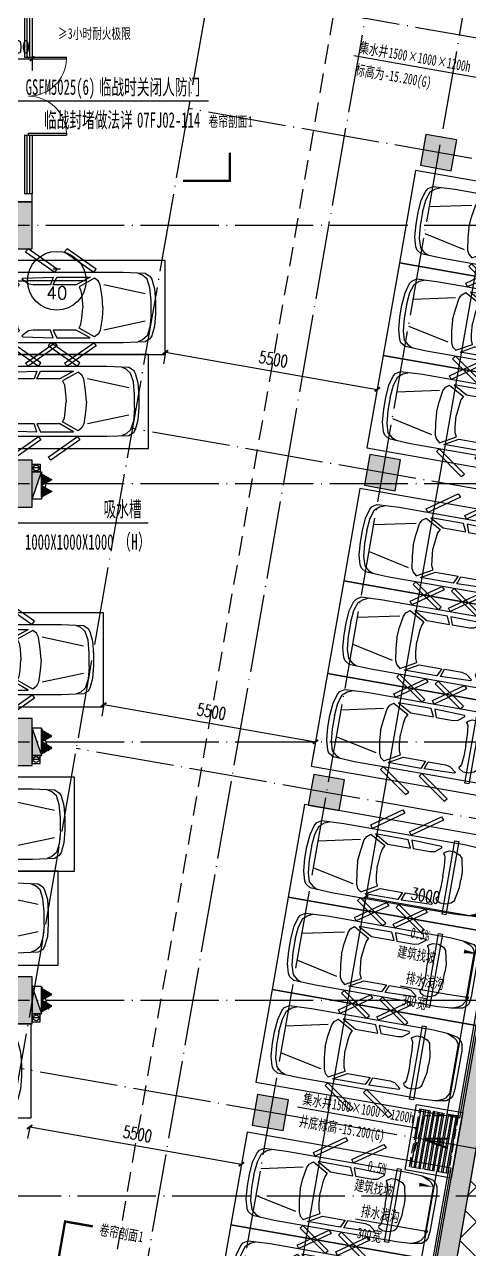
# Model space of a CAD drawing. Header units: millimetres. Extents: x 12325263 to 13848842, y -1463133 to 573208.
# Drawn here: x 12604797 to 12616184, y -1387255 to -1355956 of the extents above; entities that cross this region are included whole.
import ezdxf
from ezdxf.enums import TextEntityAlignment as Align

# ---------------------------------------------------------------- set-up
doc = ezdxf.new("R2010")
doc.units = ezdxf.units.MM
doc.header["$LTSCALE"] = 1000
for name, pattern in [('DASH', [0.35, 0.25, -0.1]), ('DASHED2', [0.375, 0.25, -0.125]), ('DOTE', [2.42, 2, -0.2, 0.02, -0.2]), ('地下室负三层平面图$0$-3F平面$0$$AUDIT_BAD_LTYPE2', [0])]:
    doc.linetypes.add(name, pattern=pattern)
for name, color, linetype in [('#s-灭火器', 20, 'Continuous'), ('A-ANNO-DIMS', 83, 'Continuous'), ('A-ANNO-SYMB', 3, 'Continuous'), ('A-ANNO-TEXT', 7, 'Continuous'), ('A-AXIS', 16, 'DOTE'), ('A-COLS', 6, 'Continuous'), ('A-DOOR', 2, 'Continuous'), ('A-WALL', 5, 'Continuous'), ('A-WALL-PATT', 8, 'Continuous'), ('A_WALL(防火墙)', 151, 'Continuous'), ('AXIS', 3, 'Continuous'), ('EQUIP_消火栓', 7, 'Continuous'), ('J-集水井', 40, 'Continuous'), ('PUB_HATCH', 8, 'Continuous'), ('PUB_TEXT', 7, 'Continuous'), ('VPIPE-消防中', 3, 'Continuous'), ('人防墙', 6, 'Continuous'), ('人防平时标注', 42, 'Continuous'), ('人防门编号', 73, 'Continuous'), ('商业酒店共享车位', 53, 'Continuous'), ('水条件', 1, 'Continuous'), ('水沟+分水线', 133, 'Continuous'), ('车道中心线', 6, 'Continuous')]:
    doc.layers.add(name, color=color, linetype=linetype)
doc.styles.add('-黑体', font='simhei.ttf')
doc.styles.add('_TCH_AXIS', font='COMPLEX', dxfattribs={"bigfont": 'GBCBIG'})
doc.styles.add('_TCH_DIM_T3', font='SIMPLEX.shx', dxfattribs={"width": 0.705882, "bigfont": 'GBCBIG.shx'})
doc.styles.add('宋体', font='', dxfattribs={"width": 0.65})
doc.styles.add('宋体-标注', font='', dxfattribs={"width": 0.6})
doc.styles.get('宋体').set_extended_font_data('SimSun')
doc.styles.get('宋体-标注').set_extended_font_data('SimSun')
doc.dimstyles.new('_TCH_ARCH&&120', dxfattribs={"dimtxt": 306, "dimasz": 120, "dimexe": 300, "dimexo": 360, "dimgap": 147, "dimtad": 1, "dimdec": 0, "dimzin": 0, "dimdsep": 46, "dimtxsty": '_TCH_DIM_T3', "dimblk": 'ARCHTICK', "dimcen": 0.09, "dimclrt": 7, "dimazin": 2, "dimtfac": 1, "dimtdec": 0, "dimtix": 1, "dimtmove": 2, "dimatfit": 3, "dimfxl": 1, "dimfxlon": 1, "dimtolj": 1, "dimtzin": 0, "dimarcsym": 0})

# ---------------------------------------------------------------- blocks, each defined once
blk = doc.blocks.new('asdgafgf20230228-rf3')
at = {"layer": '人防平时标注'}
for p in [(59917, -2165), (63398, -2165)]:
    blk.add_line(p, (61898, -2165), dxfattribs=at)
blk.add_circle((62648, -2165), 750, dxfattribs=at)
at = {"layer": '人防门编号'}
blk.add_line((61569, 2427), (66530, 2427), dxfattribs=at)
at = {"layer": '人防门编号', "linetype": 'Continuous'}
blk.add_line((61527, -8355), (64982, -8355), dxfattribs=at)
at = {"layer": 'PUB_TEXT', "style": '宋体-标注', "width": 0.6}
for s, height, p in [('GSFM5025(6)', 396.52, (61850, 2584)), ('临战时关闭人防门', 396.5, (63721, 2584)), ('临战封堵做法详', 396.5, (62318, 1744)), ('07FJ02-114', 396.5, (64700, 1744))]:
    blk.add_text(s, height=height, dxfattribs=at).set_placement(p)
at = {"layer": 'PUB_TEXT', "style": '_TCH_AXIS', "width": 0.777778}
blk.add_text('-', height=392, dxfattribs=at).set_placement((62517, -2026), (62778, -2026), align=Align.FIT)
at = {"layer": 'PUB_TEXT', "style": '_TCH_AXIS'}
blk.add_text('40', height=326.1, dxfattribs=at).set_placement((62376, -2640), (62920, -2640), align=Align.FIT)
at = {"layer": 'PUB_TEXT', "linetype": 'Continuous', "style": '宋体-标注', "width": 0.6}
for s, height, p in [('吸水槽', 396.5, (63843, -8198)), ('1000X1000X1000', 396.52, (61834, -9038)), ('（', 397, (64215, -9038)), ('H', 397, (64556, -9038)), ('）', 397, (64726, -9038))]:
    blk.add_text(s, height=height, dxfattribs=at).set_placement(p)
blk = doc.blocks.new('_FZH')
blk.add_lwpolyline([(-0.5, -0.5), (0.5, -0.5), (0.5, 0.5), (-0.5, 0.5)], close=True)
at = {"layer": 'PUB_HATCH'}
blk.add_solid([(-0.5, -0.5), (0.5, -0.5), (-0.5, 0.5), (0.5, 0.5)], dxfattribs=at)
blk = doc.blocks.new('asdgadfg')
at = {"layer": 'A-COLS'}
for p, xscale, yscale, zscale, rotation in [((11096, 26658), 799.9999999988994, 799.9999999988994, 799.9999999988994, 260.0413192127452), ((-300, 24800), 1200, 2000, 2000, 90), ((-300, 18200), 1200, 2000, 2000, 90), ((9661, 18483), 799.9999999988994, 799.9999999988994, 799.9999999988994, 260.0413192127452), ((-300, 11600), 1200, 2000, 2000, 90), ((8225, 10308), 799.9999999988994, 799.9999999988994, 799.9999999988994, 260.0413192127452), ((-300, 5000), 1200, 2000, 2000, 90), ((6790, 2133), 799.9999999988994, 799.9999999988994, 799.9999999988994, 260.0413192127452)]:
    blk.add_blockref('_FZH', p, dxfattribs=dict(at, xscale=xscale, yscale=yscale, zscale=zscale, rotation=rotation))
blk = doc.blocks.new('asdfsafd')
at = {"layer": 'PUB_HATCH'}
blk.add_hatch(color=256, dxfattribs=at).paths.add_polyline_path([(34021, 100), (34441, -400), (48544, 79918), (48244, 80140), (48051, 80005)])
at = {"layer": 'A-WALL'}
for p, q in [((34021, 100), (48051, 80005)), ((34441, -400), (48544, 79918))]:
    blk.add_line(p, q, dxfattribs=at)
blk = doc.blocks.new('asdfadfgsdg')
at = {"layer": 'A-AXIS'}
for p, q in [((15844.9, 92554.4), (-1535.4, -6431.4)), ((19833.9, 91854), (2453.6, -7131.8)), ((22247, 91430.3), (4866.7, -7555.5)), ((20278.2, 33244), (5875, 35773)), ((19750.7, 30240), (5347.6, 32768.9)), ((18315.4, 22065), (3912.2, 24594)), ((16880, 13890.1), (2476.8, 16419.1)), ((15444.6, 5715.2), (1041.4, 8244.1))]:
    blk.add_line(p, q, dxfattribs=at)
blk = doc.blocks.new('asdfasdgdrg')
at = {"layer": '车道中心线', "linetype": 'DASHED2', "ltscale": 2}
blk.add_line((6772, -76089), (18966, -6639), dxfattribs=at)
blk = doc.blocks.new('asdfsfsdf')
at = {"color": 253, "linetype": '地下室负三层平面图$0$-3F平面$0$$AUDIT_BAD_LTYPE2', "transparency": 33554559, "extrusion": (0.000447791, 3.52996e-16, 1)}
for p, q in [((-725, -212, 0), (-825, -329, 0)), ((-500, -141, 0), (-725, -212, 0)), ((-350, -259, 0), (-575, -1318, 0)), ((-169, -110, 0), (-500, -141, 0)), ((169, -110, 0), (-169, -110, 0)), ((169, -110, 0), (500, -141, 0)), ((350, -259, 0), (575, -1318, 0)), ((500, -141, 0), (725, -212, 0)), ((725, -212, 0), (825, -329, 0)), ((-825, -329, 0), (-875, -447, 0)), ((825, -329, 0), (875, -447, 0)), ((-675, -1459, 0), (-750, -1553, 0)), ((-750, -1553, 0), (-525, -1953, 0)), ((-575, -1412, 0), (-675, -1459, 0)), ((-275, -1365, 0), (-575, -1412, 0)), ((0, -1341), (-275, -1365, 0)), ((0, -1341), (275, -1365, 0)), ((275, -1365, 0), (575, -1412, 0)), ((750, -1553, 0), (525, -1953, 0)), ((575, -1412, 0), (675, -1459, 0)), ((675, -1459, 0), (750, -1553, 0)), ((-775, -2518, 0), (-775, -1671, 0)), ((-775, -1671, 0), (-575, -2024, 0)), ((-275, -1882, 0), (0, -1859)), ((275, -1882, 0), (0, -1859)), ((775, -1671, 0), (575, -2024, 0)), ((775, -2518, 0), (775, -1671, 0)), ((-575, -2024, 0), (-575, -2612, 0)), ((-525, -1953, 0), (-425, -1906, 0)), ((-425, -1906, 0), (-275, -1882, 0)), ((425, -1906, 0), (275, -1882, 0)), ((525, -1953, 0), (425, -1906, 0)), ((575, -2024, 0), (575, -2612, 0)), ((-575, -2612, 0), (-775, -2518, 0)), ((-775, -2612, 0), (-575, -2682, 0)), ((-750, -3388, 0), (-775, -2612, 0)), ((-575, -2682, 0), (-575, -3129, 0)), ((575, -2612, 0), (775, -2518, 0)), ((775, -2612, 0), (575, -2682, 0)), ((575, -2682, 0), (575, -3129, 0)), ((750, -3388, 0), (775, -2612, 0)), ((-575, -3129, 0), (-600, -3247, 0)), ((575, -3129, 0), (600, -3247, 0)), ((-725, -3412, 0), (-750, -3388, 0)), ((-600, -3247, 0), (-725, -3412, 0)), ((600, -3247, 0), (725, -3412, 0)), ((725, -3412, 0), (750, -3388, 0)), ((-625, -3506, 0), (-675, -3600, 0)), ((-675, -3600, 0), (-675, -3741, 0)), ((-675, -3741, 0), (-625, -3882, 0)), ((-600, -3482, 0), (-625, -3506, 0)), ((-575, -3482, 0), (-600, -3482, 0)), ((-550, -3506, 0), (-575, -3482, 0)), ((-500, -3529, 0), (-550, -3506, 0)), ((-275, -3553, 0), (-500, -3529, 0)), ((0, -3553), (-275, -3553, 0)), ((0, -3553), (275, -3553, 0)), ((275, -3553, 0), (500, -3529, 0)), ((500, -3529, 0), (550, -3506, 0)), ((550, -3506, 0), (575, -3482, 0)), ((575, -3482, 0), (600, -3482, 0)), ((600, -3482, 0), (625, -3506, 0)), ((625, -3506, 0), (675, -3600, 0)), ((675, -3741, 0), (625, -3882, 0)), ((675, -3600, 0), (675, -3741, 0)), ((-625, -3882, 0), (-550, -3953, 0)), ((-550, -3953, 0), (-200, -4024, 0)), ((-200, -4024, 0), (0, -4024)), ((200, -4024, 0), (0, -4024)), ((550, -3953, 0), (200, -4024, 0)), ((625, -3882, 0), (550, -3953, 0)), ((-875, -4353, 0), (-800, -4541, 0)), ((875, -4353, 0), (800, -4541, 0)), ((-800, -4541, 0), (-750, -4612, 0)), ((-750, -4612, 0), (-641, -4680, 0)), ((641, -4680, 0), (-641, -4680, 0)), ((750, -4612, 0), (641, -4680, 0)), ((800, -4541, 0), (750, -4612, 0))]:
    blk.add_line(p, q, dxfattribs=at)
for points in [[(-475, -24), (-150, 0), (150, 0), (475, -24), (725, -94), (800, -141), (875, -259), (900, -824), (900, -4000), (875, -4353), (825, -4635), (750, -4729), (675, -4776), (500, -4800), (-500, -4800), (-675, -4776), (-750, -4729), (-825, -4635), (-875, -4353), (-900, -4000), (-900, -824), (-875, -259), (-800, -141), (-725, -94)], [(-982, -1513), (-1500, -2253), (-1425, -2321), (-900, -1571)]]:
    blk.add_lwpolyline(points, close=True, dxfattribs=at)
at = {"color": 253, "linetype": '地下室负三层平面图$0$-3F平面$0$$AUDIT_BAD_LTYPE2', "transparency": 33554559, "extrusion": (0.000447791, 3.52996e-16, 1), "elevation": 0}
for points in [[(982, -1513), (1500, -2253), (1425, -2321), (900, -1571)], [(-900, -2571), (-982, -2513), (-1500, -3253), (-1425, -3321)], [(982, -2513), (1500, -3253), (1425, -3321), (900, -2571)]]:
    blk.add_lwpolyline(points, close=True, dxfattribs=at)
blk = doc.blocks.new('A$C06465456')
for points in [[(0, 5300), (2400, 5300), (2400, 0), (0, 0)], [(250, 4050), (250, 3950), (2150, 3950), (2150, 4050)]]:
    blk.add_lwpolyline(points, close=True)
at = {"xscale": -1, "rotation": 180}
blk.add_blockref('asdfsfsdf', (1200, 250), dxfattribs=at)
blk = doc.blocks.new('管位')
at = {"layer": '水条件'}
blk.add_line((12573126, 675360), (12573126, 675160), dxfattribs=at)
blk.add_lwpolyline([(12573026, 675360), (12573226, 675360), (12573226, 675160), (12573026, 675160)], close=True, dxfattribs=at)
blk = doc.blocks.new('灭火器')
at = {"layer": '#s-灭火器', "ltscale": 1000}
for points in [[(292444, 59707), (292144, 59707), (292294, 59447)], [(292744, 59707), (292444, 59707), (292594, 59447)]]:
    blk.add_hatch(color=256, dxfattribs=at).paths.add_polyline_path(points)
for points in [[(292294, 59447), (292444, 59707), (292144, 59707)], [(292594, 59447), (292744, 59707), (292444, 59707)]]:
    blk.add_lwpolyline(points, close=True, dxfattribs=at)
blk = doc.blocks.new('$TWTSYS$00000508')
for p, q in [((-0.5, 0.5), (0.324, 1.224)), ((-0.5, 0.5), (-0.5, -0.5)), ((-0.5, -0.5), (0.5, 0.5)), ((0.5, 0.5), (-0.5, 0.5)), ((0.5, -0.5), (0.5, 0.5)), ((-0.5, -0.5), (0.5, -0.5))]:
    blk.add_line(p, q)
blk.add_solid([(0.5, -0.5), (0.5, 0.5), (-0.5, -0.5)])
blk = doc.blocks.new('消火栓')
at = {"layer": '#s-灭火器', "rotation": 180.0000000000001}
blk.add_blockref('灭火器', (12864422, 734932), dxfattribs=at)
at = {"layer": 'EQUIP_消火栓', "xscale": 700, "yscale": 240, "zscale": 700}
blk.add_blockref('$TWTSYS$00000508', (12571978, 675105), dxfattribs=at)
blk = doc.blocks.new('asdfsadfasdfsa')
at = {"layer": 'VPIPE-消防中'}
for centre in [(46900, -11850), (46900, -19300), (46900, -25900)]:
    blk.add_circle(centre, 75, dxfattribs=at)
at = {"xscale": -1, "rotation": 270}
blk.add_blockref('消火栓', (-628185, -12584278), dxfattribs=at)
at = {"rotation": 270}
for p in [(-628185, 12553128), (-628185, 12546528)]:
    blk.add_blockref('消火栓', p, dxfattribs=at)
at = {"layer": '水条件', "rotation": 270}
blk.add_blockref('管位', (-628360, 12561276), dxfattribs=at)
at = {"layer": '水条件', "xscale": -1, "rotation": 270}
for p in [(-628360, -12592426), (-628360, -12599026)]:
    blk.add_blockref('管位', p, dxfattribs=at)
blk = doc.blocks.new('A$C0F4A4D7E')
at = {"layer": 'J-集水井', "linetype": 'DASH'}
h = blk.add_hatch(dxfattribs=at)
h.set_pattern_fill('ANSI32', color=98, scale=25, angle=495, style=0)
h.set_pattern_definition([(180, (200, -200), (-2e-09, -119.0625), []), (180, (160.31, -160.31), (-2e-09, -119.0625), [])])
edge = h.paths.add_edge_path()
edge.add_line((0, 0), (1500, 0))
edge.add_line((1500, 0), (1500, 1000))
edge.add_line((1500, 1000), (0, 1000))
edge.add_line((0, 1000), (0, 0))
at = {"layer": 'J-集水井', "color": 251, "linetype": 'Continuous'}
blk.add_lwpolyline([(1600, 1100), (-100, 1100), (-100, -100), (1600, -100)], close=True, dxfattribs=at)
at = {"layer": 'J-集水井', "linetype": 'DASH'}
blk.add_lwpolyline([(1500, 1000), (0, 1000), (0, 0), (1500, 0)], close=True, dxfattribs=at)
blk.add_lwpolyline([(0, 0), (151, 847), (1500, 1000)], dxfattribs=at)
at = {"layer": 'J-集水井', "color": 7, "style": '-黑体', "width": 0.8}
blk.add_text('A', height=600, rotation=0, dxfattribs=at).set_placement((575, 136))
blk = doc.blocks.new('qlzw')
at = {"layer": 'A-AXIS'}
for p, q in [((12411416.8, 1020789.8), (12486866.8, 1020789.8)), ((12411416.8, 1014189.8), (12486866.8, 1014189.8)), ((12411416.8, 1007589.8), (12486866.8, 1007589.8)), ((12411416.8, 1000989.8), (12486866.8, 1000989.8)), ((12404966.8, 995989.8), (12486866.8, 995989.8))]:
    blk.add_line(p, q, dxfattribs=at)
blk = doc.blocks.new('A$C33CE3D08')
blk.add_line((145357, 45062), (146460, 45256))
blk = doc.blocks.new('_ArchTick')
at = {"color": 0, "linetype": 'ByBlock', "const_width": 0.4}
blk.add_lwpolyline([(-0.5, -0.5), (0.5, 0.5)], dxfattribs=at)
blk = doc.blocks.new('*D3290')
at = {"layer": 'A-ANNO-DIMS', "color": 0, "lineweight": -2, "transparency": 16777216}
for p, q in [((12604297, -1356830), (12604177, -1356830)), ((12604297, -1356829), (12604297, -1357130)), ((12604297, -1356830), (12604997, -1356830)), ((12604997, -1356829), (12604997, -1357130)), ((12604997, -1356830), (12605117, -1356830))]:
    blk.add_line(p, q, dxfattribs=at)
at = {"layer": 'Defpoints', "color": 0, "transparency": 16777216}
for p in [(12604297, -1356350), (12604997, -1356350), (12604997, -1356830)]:
    blk.add_point(p, dxfattribs=at)
at = {"layer": 'A-ANNO-DIMS', "color": 0, "lineweight": -2, "transparency": 16777216, "xscale": 120, "yscale": 120, "zscale": 120}
blk.add_blockref('_ArchTick', (12604297, -1356830), dxfattribs=at)
at = {"layer": 'A-ANNO-DIMS', "color": 0, "lineweight": -2, "transparency": 16777216, "xscale": 120, "yscale": 120, "zscale": 120, "rotation": 180}
blk.add_blockref('_ArchTick', (12604997, -1356830), dxfattribs=at)
at = {"layer": 'A-ANNO-DIMS', "color": 7, "transparency": 16777216, "insert": (12604647, -1356530), "char_height": 306, "attachment_point": 5, "style": '_TCH_DIM_T3'}
blk.add_mtext('\\A1;700', dxfattribs=at)
blk = doc.blocks.new('*D3358')
at = {"layer": 'A-ANNO-DIMS', "color": 0, "lineweight": -2, "transparency": 16777216}
for p, q in [((12613526, -1378250), (12613474, -1378546)), ((12613525, -1378251), (12616480, -1378770)), ((12616480, -1378769), (12616428, -1379065))]:
    blk.add_line(p, q, dxfattribs=at)
at = {"layer": 'Defpoints', "color": 0, "transparency": 16777216}
for p in [(12613625, -1377682), (12616580, -1378201), (12616480, -1378770)]:
    blk.add_point(p, dxfattribs=at)
at = {"layer": 'A-ANNO-DIMS', "color": 0, "lineweight": -2, "transparency": 16777216, "xscale": 120, "yscale": 120, "zscale": 120}
for p, rotation in [((12613525, -1378251), 170.0409676875029), ((12616480, -1378770), 350.0409676875029)]:
    blk.add_blockref('_ArchTick', p, dxfattribs=dict(at, rotation=rotation))
at = {"layer": 'A-ANNO-DIMS', "color": 7, "transparency": 16777216, "insert": (12615055, -1378215), "char_height": 306, "attachment_point": 5, "rotation": 350.041, "style": '_TCH_DIM_T3'}
blk.add_mtext('\\A1;3000', dxfattribs=at)
blk = doc.blocks.new('*D3679')
at = {"layer": 'A-ANNO-DIMS', "color": 0, "lineweight": -2, "transparency": 16777216}
for p, q in [((12606825, -1373331), (12606773, -1373628)), ((12606825, -1373332), (12612242, -1374283)), ((12612242, -1374282), (12612190, -1374579))]:
    blk.add_line(p, q, dxfattribs=at)
at = {"layer": 'Defpoints', "color": 0, "transparency": 16777216}
for p in [(12606977, -1372466), (12612394, -1373417), (12612242, -1374283)]:
    blk.add_point(p, dxfattribs=at)
at = {"layer": 'A-ANNO-DIMS', "color": 0, "lineweight": -2, "transparency": 16777216, "xscale": 120, "yscale": 120, "zscale": 120}
for p, rotation in [((12606825, -1373332), 170.0413192126502), ((12612242, -1374283), 350.0413192126501)]:
    blk.add_blockref('_ArchTick', p, dxfattribs=dict(at, rotation=rotation))
at = {"layer": 'A-ANNO-DIMS', "color": 7, "transparency": 16777216, "insert": (12609585, -1373512), "char_height": 306, "attachment_point": 5, "rotation": 350.0413, "style": '_TCH_DIM_T3'}
blk.add_mtext('\\A1;5500', dxfattribs=at)
blk = doc.blocks.new('*D3681')
at = {"layer": 'A-ANNO-DIMS', "color": 0, "lineweight": -2, "transparency": 16777216}
for p, q in [((12604930, -1384124), (12604878, -1384420)), ((12604930, -1384125), (12610347, -1385076)), ((12610347, -1385075), (12610295, -1385371))]:
    blk.add_line(p, q, dxfattribs=at)
at = {"layer": 'Defpoints', "color": 0, "transparency": 16777216}
for p in [(12605082, -1383258), (12610499, -1384209), (12610347, -1385076)]:
    blk.add_point(p, dxfattribs=at)
at = {"layer": 'A-ANNO-DIMS', "color": 0, "lineweight": -2, "transparency": 16777216, "xscale": 120, "yscale": 120, "zscale": 120}
for p, rotation in [((12604930, -1384125), 170.0413192126502), ((12610347, -1385076), 350.0413192126501)]:
    blk.add_blockref('_ArchTick', p, dxfattribs=dict(at, rotation=rotation))
at = {"layer": 'A-ANNO-DIMS', "color": 7, "transparency": 16777216, "insert": (12607690, -1384305), "char_height": 306, "attachment_point": 5, "rotation": 350.0413, "style": '_TCH_DIM_T3'}
blk.add_mtext('\\A1;5500', dxfattribs=at)
blk = doc.blocks.new('*D3749')
at = {"layer": 'A-ANNO-DIMS', "color": 0, "lineweight": -2, "transparency": 16777216}
for p, q in [((12608406, -1364327), (12608354, -1364623)), ((12608406, -1364328), (12613823, -1365279)), ((12613823, -1365278), (12613771, -1365574))]:
    blk.add_line(p, q, dxfattribs=at)
at = {"layer": 'Defpoints', "color": 0, "transparency": 16777216}
for p in [(12608558, -1363461), (12613975, -1364412), (12613823, -1365279)]:
    blk.add_point(p, dxfattribs=at)
at = {"layer": 'A-ANNO-DIMS', "color": 0, "lineweight": -2, "transparency": 16777216, "xscale": 120, "yscale": 120, "zscale": 120}
for p, rotation in [((12608406, -1364328), 170.0413192126502), ((12613823, -1365279), 350.0413192126501)]:
    blk.add_blockref('_ArchTick', p, dxfattribs=dict(at, rotation=rotation))
at = {"layer": 'A-ANNO-DIMS', "color": 7, "transparency": 16777216, "insert": (12611167, -1364508), "char_height": 306, "attachment_point": 5, "rotation": 350.0413, "style": '_TCH_DIM_T3'}
blk.add_mtext('\\A1;5500', dxfattribs=at)
blk = doc.blocks.new('$WINLIB2D$00000001')
at = {"color": 0}
for points in [[(-0.5, 0.5), (-0.5, -0.5)], [(-0.5, 0.5), (0.5, 0.5)], [(0.5, -0.5), (0.5, 0.5)], [(0.5, 0.167), (-0.5, 0.167)], [(0.5, -0.167), (-0.5, -0.167)], [(-0.5, -0.5), (0.5, -0.5)]]:
    blk.add_lwpolyline(points, dxfattribs=at)
blk = doc.blocks.new('$DorLib2D$00000002')
for p, q in [((-0.5, 0), (-0.5, 0.4875)), ((-0.475, 0.4875), (-0.5, 0.4875)), ((-0.475, 0), (-0.475, 0.4875)), ((0.475, 0), (0.475, 0.4875)), ((0.475, 0.4875), (0.5, 0.4875)), ((0.5, 0), (0.5, 0.4875)), ((-0.5, 0), (-0.475, 0)), ((0.5, 0), (0.475, 0))]:
    blk.add_line(p, q)
at = {"lineweight": 13}
for centre, start, end in [((-0.4875, 0), 0, 88.53072), ((0.4875, 0), 91.46928, 180)]:
    blk.add_arc(centre, 0.4875, start, end, dxfattribs=at)

msp = doc.modelspace()

# ---------------------------------------------------------------- hatches: boundary and pattern name
at = {"layer": 'A-WALL-PATT'}
h = msp.add_hatch(dxfattribs=at)
h.set_pattern_fill('ANSI37', color=252, scale=400)
h.set_pattern_definition([(45, (0, 0), (-449.012806, 449.012806), []), (135, (0, 0), (-449.012806, -449.012806), [])])
h.paths.add_polyline_path([(12504241.6, -1283958), (12637591.6, -1283958), (12637591.6, -1405608), (12504241.6, -1405608)])
h.paths.add_polyline_path([(12536667.4, -1284257.5), (12508912.2, -1303721.7), (12510476.6, -1305952.6), (12510476.6, -1360683.5), (12523697, -1360697.5), (12523657.2, -1398386.8), (12613949.5, -1398386.7), (12628138.6, -1317575.9), (12611264, -1314613), (12574996.8, -1314613), (12574997.8, -1307236.8), (12568296.8, -1307236.8), (12568296.8, -1310085.9), (12554779.2, -1310084.1)], flags=16)

# ---------------------------------------------------------------- linework, layer by layer
at = {"layer": 'A-ANNO-SYMB', "const_width": 60}
for points in [[(12610050, -1359230), (12610050, -1359950), (12608850, -1359950)], [(12605628.8, -1387721.9), (12605836.3, -1386540), (12606545.4, -1386664.5)]]:
    msp.add_lwpolyline(points, dxfattribs=at)
at = {"layer": 'A-WALL'}
for p, q in [((12603496.8, -1360486.8), (12604996.8, -1360486.8)), ((12604996.8, -1360286.8), (12604796.8, -1360286.8)), ((12604996.8, -1360486.8), (12604996.8, -1360286.8))]:
    msp.add_line(p, q, dxfattribs=at)
at = {"layer": 'A-WALL-PATT', "color": 252}
msp.add_lwpolyline([(12536667.4, -1284257.5), (12508912.2, -1303721.7), (12510476.6, -1305952.6), (12510476.6, -1360683.5), (12523697, -1360697.5), (12523657.2, -1398386.8), (12613949.5, -1398386.7), (12628138.6, -1317575.9), (12611264, -1314613), (12574996.8, -1314613), (12574997.8, -1307236.8), (12568296.8, -1307236.8), (12568296.8, -1310085.9), (12554779.2, -1310084.1)], close=True, dxfattribs=at)
at = {"layer": 'AXIS'}
for p, q in [((12616697.3, -1357370), (12613223.4, -1356757.5)), ((12613943.2, -1384002.5), (12611778, -1383620.7)), ((12614823.2, -1384158.8), (12613943.2, -1384002.5))]:
    msp.add_line(p, q, dxfattribs=at)
at = {"layer": 'AXIS', "const_width": 48}
msp.add_lwpolyline([(12614845.7, -1384167, 1), (12614800.7, -1384150.6, 1)], format="xyb", close=True, dxfattribs=at)
at = {"layer": '水沟+分水线'}
for p, q in [((12617366.1, -1356377.3), (12611529.3, -1389618.9)), ((12615622.6, -1380739.4), (12614411.9, -1380526)), ((12616120.4, -1380818.3), (12615622.6, -1380739.4)), ((12614475.6, -1386693.3), (12613264.9, -1386479.9)), ((12615070.4, -1386798.2), (12614475.6, -1386693.3))]:
    msp.add_line(p, q, dxfattribs=at)
for points in [[(12619741.6, -1360195.7), (12615599.5, -1383785.1), (12615895, -1383836.9), (12620036.8, -1360247.5)], [(12614779.6, -1390189.6), (12615635.6, -1385314.3), (12615340.1, -1385262.5), (12614484.1, -1390137.7)]]:
    msp.add_lwpolyline(points, dxfattribs=at)
for points in [[(12613364.3, -1379168, 0, 0, 0), (12616398.4, -1379700.8, 0, 96, 0), (12616043.8, -1379638.5, 0, 0, 0)], [(12612315.9, -1385139.2, 0, 0, 0), (12615251.4, -1385654.6, 0, 96, 0), (12614896.9, -1385592.4, 0, 0, 0)]]:
    msp.add_lwpolyline(points, format="xyseb", dxfattribs=at)
at = {"layer": '水沟+分水线', "const_width": 48}
for points in [[(12616143.1, -1380826.1, 1), (12616097.7, -1380810.5, 1)], [(12615093, -1386806.4, 1), (12615047.9, -1386790, 1)]]:
    msp.add_lwpolyline(points, format="xyb", close=True, dxfattribs=at)

# ---------------------------------------------------------------- block references
for name, p in [('asdgadfg', (12604296.8, -1385886.8)), ('asdfsafd', (12579508.3, -1397986.7)), ('asdfsadfasdfsa', (12558196.8, -1355436.8)), ('asdfasdgdrg', (12599882.7, -1314116.3)), ('asdfadfgsdg', (12603643.4, -1390874))]:
    msp.add_blockref(name, p)
at = {"rotation": 350.0412492531646}
msp.add_blockref('A$C33CE3D08', (12452730, -1405131.8), dxfattribs=at)
at = {"layer": 'A-DOOR', "rotation": 270}
for name, p, xscale, yscale, zscale in [('$WINLIB2D$00000001', (12604896.8, -1356036.8), 1500, 200, 1500), ('$DorLib2D$00000002', (12604896.8, -1357786.8), 2000, 2000, 2000), ('$WINLIB2D$00000001', (12604896.8, -1359536.8), 1500, -200, 1500)]:
    msp.add_blockref(name, p, dxfattribs=dict(at, xscale=xscale, yscale=yscale, zscale=zscale))
at = {"layer": 'A_WALL(防火墙)'}
msp.add_blockref('qlzw', (133430, -2381876.5), dxfattribs=at)
at = {"layer": '人防墙'}
msp.add_blockref('asdgafgf20230228-rf3', (12542976.8, -1360336.8), dxfattribs=at)
at = {"layer": '商业酒店共享车位', "xscale": -1}
for p, rotation in [((12614390.4, -1362048.3), 260.0413192126497), ((12608395.7, -1361986.8), 90), ((12613975.4, -1364412.1), 260.0413192126497), ((12607974.3, -1364386.8), 90), ((12613560.3, -1366775.9), 260.0413192126497), ((12612963.7, -1370174), 260.0413192126497), ((12612548.6, -1372537.8), 260.0413192126497), ((12606815.4, -1370986.8), 90), ((12612133.6, -1374901.6), 260.0413192126497), ((12606078, -1375186.8), 90), ((12611545.5, -1378250.6), 260.0413192126497), ((12605656.6, -1377586.8), 90), ((12611130.5, -1380614.4), 260.0413192126497), ((12610715.4, -1382978.3), 260.0413192126497), ((12604971.8, -1381486.8), 90), ((12610075.6, -1386622.5), 260.0413192126497), ((12609660.5, -1388986.4), 260.0413192126497)]:
    msp.add_blockref('A$C06465456', p, dxfattribs=dict(at, rotation=rotation))
at = {"layer": '水沟+分水线', "xscale": -1, "rotation": 80.04131920809657}
msp.add_blockref('A$C0F4A4D7E', (12615895, -1383836.9), dxfattribs=at)

# ---------------------------------------------------------------- texts
at = {"layer": 'A-ANNO-TEXT', "style": '宋体', "width": 0.65}
for s, p in [('卷帘剖面', (12609508.4, -1358570)), ('1', (12610519.5, -1358570))]:
    msp.add_text(s, height=271.9, dxfattribs=at).set_placement(p)
for s, p in [('卷帘剖面', (12606699.9, -1386874)), ('1', (12607695.5, -1387049.6))]:
    msp.add_text(s, height=271.9, rotation=350, dxfattribs=at).set_placement(p)
at = {"layer": 'PUB_TEXT', "style": '宋体', "width": 0.65}
for s, p in [('≥', (12605654.6, -1356321.9)), ('3', (12605907.3, -1356321.9)), ('小时耐火极限', (12606033.7, -1356321.9))]:
    msp.add_text(s, height=271.9, dxfattribs=at).set_placement(p)
for s, rotation, p in [('集水井', 350, (12613348.5, -1356669.9)), ('1500', 350, (12614095.3, -1356801.5)), ('×', 350, (12614593.1, -1356889.3)), ('1000', 350, (12614842.1, -1356933.2)), ('×', 350, (12615339.9, -1357021)), ('标高为', 350, (12613248.5, -1357237.1)), ('1200h', 350, (12615588.8, -1357064.9)), ('-15.200(G)', 350, (12613995.3, -1357368.8)), ('0.5%', 350.04122, (12614659.9, -1379285.8)), ('建筑找坡', 350.04122, (12614322, -1379768.2)), ('排水浅沟', 350, (12614537, -1380438.4)), ('300', 350, (12614437, -1381005.6)), ('宽', 350, (12614810.4, -1381071.4)), ('集水井', 350, (12611903.1, -1383533.1)), ('1500', 350, (12612649.9, -1383664.8)), ('×', 350, (12613147.7, -1383752.6)), ('1000', 350, (12613396.6, -1383796.5)), ('×', 350, (12613894.5, -1383884.3)), ('1200h', 350, (12614143.4, -1383928.2)), ('井底标高', 350, (12611803.1, -1384100.4)), ('-15.200(G)', 350, (12612798.8, -1384276)), ('0.5%', 350.04123, (12613562.1, -1385248.4)), ('建筑找坡', 350.04123, (12613224.3, -1385730.7)), ('排水浅沟', 350, (12613390.1, -1386392.3)), ('300', 350, (12613290, -1386959.5)), ('宽', 350, (12613663.4, -1387025.3))]:
    msp.add_text(s, height=271.9, rotation=rotation, dxfattribs=at).set_placement(p)

# ---------------------------------------------------------------- dimensions: what is measured, and where the dimension line sits
at = {"layer": 'A-ANNO-DIMS'}
for p1, p2, distance, picture, middle in [((12604296.8, -1356350), (12604996.8, -1356350), -480, '*D3290', (12604646.8, -1356530)), ((12608558.2, -1363460.9), (12613975.4, -1364412.1), -879.9, '*D3749', (12611166.5, -1364507.7)), ((12606977.2, -1372465.6), (12612394.3, -1373416.7), -879.9, '*D3679', (12609585.4, -1373512.3)), ((12613625.2, -1377682.1), (12616580, -1378201), -577.3, '*D3358', (12615054.7, -1378214.7)), ((12605082.2, -1383258.1), (12610499.3, -1384209.2), -879.9, '*D3681', (12607690.4, -1384304.8))]:
    dim = msp.add_aligned_dim(p1=p1, p2=p2, distance=distance, dimstyle='_TCH_ARCH&&120', dxfattribs=at)
    dim.commit()
    dim.dimension.update_dxf_attribs({"geometry": picture, "text_midpoint": middle})

doc.saveas('drawing.dxf')
